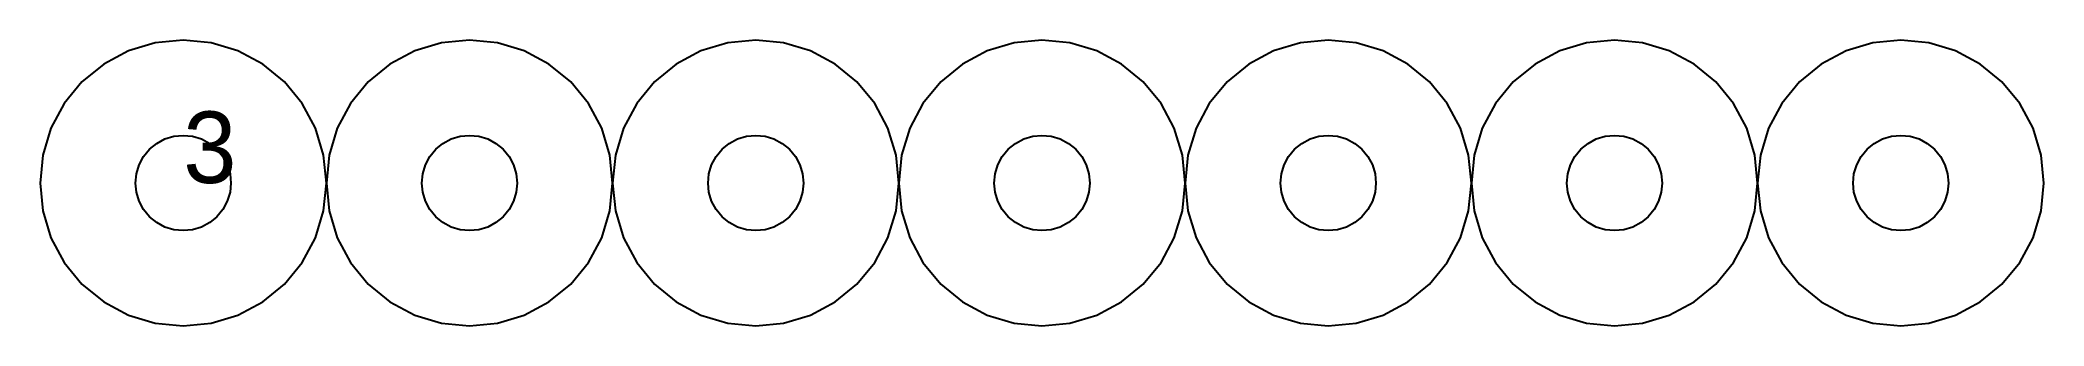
# Model space of a CAD drawing. Extents: x -6 to 78, y -6 to 6.
import ezdxf

# ---------------------------------------------------------------- set-up
doc = ezdxf.new("R2010")
doc.units = 0

msp = doc.modelspace()

# ---------------------------------------------------------------- linework, layer by layer
for p, q in [((-1.17053, 5.8847), (-2.2961, 5.54327)), ((0, 6), (-1.17053, 5.8847)), ((1.17053, 5.8847), (0, 6)), ((2.2961, 5.54327), (1.17053, 5.8847)), ((10.8295, 5.8847), (9.70389, 5.54327)), ((12, 6), (10.8295, 5.8847)), ((13.1705, 5.8847), (12, 6)), ((14.2961, 5.54327), (13.1705, 5.8847)), ((22.8295, 5.8847), (21.7039, 5.54327)), ((24, 6), (22.8295, 5.8847)), ((25.1705, 5.8847), (24, 6)), ((26.2961, 5.54327), (25.1705, 5.8847)), ((34.8295, 5.8847), (33.7039, 5.54327)), ((36, 6), (34.8295, 5.8847)), ((37.1705, 5.8847), (36, 6)), ((38.2961, 5.54327), (37.1705, 5.8847)), ((46.8295, 5.8847), (45.7039, 5.54327)), ((48, 6), (46.8295, 5.8847)), ((49.1705, 5.8847), (48, 6)), ((50.2961, 5.54327), (49.1705, 5.8847)), ((58.8295, 5.8847), (57.7039, 5.54327)), ((60, 6), (58.8295, 5.8847)), ((61.1705, 5.8847), (60, 6)), ((62.2961, 5.54327), (61.1705, 5.8847)), ((70.8295, 5.8847), (69.7039, 5.54327)), ((72, 6), (70.8295, 5.8847)), ((73.1705, 5.8847), (72, 6)), ((74.2961, 5.54327), (73.1705, 5.8847)), ((-2.2961, 5.54327), (-3.33342, 4.98882)), ((3.33342, 4.98882), (2.2961, 5.54327)), ((9.70389, 5.54327), (8.66656, 4.98882)), ((15.3334, 4.98882), (14.2961, 5.54327)), ((21.7039, 5.54327), (20.6666, 4.98882)), ((27.3334, 4.98882), (26.2961, 5.54327)), ((33.7039, 5.54327), (32.6666, 4.98882)), ((39.3334, 4.98882), (38.2961, 5.54327)), ((45.7039, 5.54327), (44.6666, 4.98882)), ((51.3334, 4.98882), (50.2961, 5.54327)), ((57.7039, 5.54327), (56.6666, 4.98882)), ((63.3334, 4.98882), (62.2961, 5.54327)), ((69.7039, 5.54327), (68.6666, 4.98882)), ((75.3334, 4.98882), (74.2961, 5.54327)), ((-4.24263, 4.24263), (-4.98882, 3.33342)), ((-3.33342, 4.98882), (-4.24263, 4.24263)), ((4.24263, 4.24263), (3.33342, 4.98882)), ((4.98882, 3.33342), (4.24263, 4.24263)), ((7.75735, 4.24263), (7.01117, 3.33342)), ((8.66656, 4.98882), (7.75735, 4.24263)), ((16.2426, 4.24263), (15.3334, 4.98882)), ((16.9888, 3.33342), (16.2426, 4.24263)), ((19.7574, 4.24263), (19.0112, 3.33342)), ((20.6666, 4.98882), (19.7574, 4.24263)), ((28.2426, 4.24263), (27.3334, 4.98882)), ((28.9888, 3.33342), (28.2426, 4.24263)), ((31.7574, 4.24263), (31.0112, 3.33342)), ((32.6666, 4.98882), (31.7574, 4.24263)), ((40.2426, 4.24263), (39.3334, 4.98882)), ((40.9888, 3.33342), (40.2426, 4.24263)), ((43.7574, 4.24263), (43.0112, 3.33342)), ((44.6666, 4.98882), (43.7574, 4.24263)), ((52.2426, 4.24263), (51.3334, 4.98882)), ((52.9888, 3.33342), (52.2426, 4.24263)), ((55.7574, 4.24263), (55.0112, 3.33342)), ((56.6666, 4.98882), (55.7574, 4.24263)), ((64.2426, 4.24263), (63.3334, 4.98882)), ((64.9888, 3.33342), (64.2426, 4.24263)), ((67.7574, 4.24263), (67.0112, 3.33342)), ((68.6666, 4.98882), (67.7574, 4.24263)), ((76.2426, 4.24263), (75.3334, 4.98882)), ((76.9888, 3.33342), (76.2426, 4.24263)), ((-4.98882, 3.33342), (-5.54327, 2.2961)), ((5.54327, 2.2961), (4.98882, 3.33342)), ((7.01117, 3.33342), (6.45671, 2.2961)), ((17.5433, 2.2961), (16.9888, 3.33342)), ((19.0112, 3.33342), (18.4567, 2.2961)), ((29.5433, 2.2961), (28.9888, 3.33342)), ((31.0112, 3.33342), (30.4567, 2.2961)), ((41.5433, 2.2961), (40.9888, 3.33342)), ((43.0112, 3.33342), (42.4567, 2.2961)), ((53.5433, 2.2961), (52.9888, 3.33342)), ((55.0112, 3.33342), (54.4567, 2.2961)), ((65.5433, 2.2961), (64.9888, 3.33342)), ((67.0112, 3.33342), (66.4567, 2.2961)), ((77.5433, 2.2961), (76.9888, 3.33342)), ((-5.54327, 2.2961), (-5.8847, 1.17053)), ((-1.11113, 1.66293), (-0.765366, 1.84775)), ((-0.765366, 1.84775), (-0.390167, 1.96156)), ((-0.390167, 1.96156), (0, 2)), ((0, 2), (0.390167, 1.96156)), ((0.390167, 1.96156), (0.765366, 1.84775)), ((0.765366, 1.84775), (1.11113, 1.66293)), ((5.8847, 1.17053), (5.54327, 2.2961)), ((6.45671, 2.2961), (6.11528, 1.17053)), ((10.8889, 1.66293), (11.2346, 1.84775)), ((11.2346, 1.84775), (11.6098, 1.96156)), ((11.6098, 1.96156), (12, 2)), ((12, 2), (12.3902, 1.96156)), ((12.3902, 1.96156), (12.7654, 1.84775)), ((12.7654, 1.84775), (13.1111, 1.66293)), ((17.8847, 1.17053), (17.5433, 2.2961)), ((18.4567, 2.2961), (18.1153, 1.17053)), ((22.8889, 1.66293), (23.2346, 1.84775)), ((23.2346, 1.84775), (23.6098, 1.96156)), ((23.6098, 1.96156), (24, 2)), ((24, 2), (24.3902, 1.96156)), ((24.3902, 1.96156), (24.7654, 1.84775)), ((24.7654, 1.84775), (25.1111, 1.66293)), ((29.8847, 1.17053), (29.5433, 2.2961)), ((30.4567, 2.2961), (30.1153, 1.17053)), ((34.8889, 1.66293), (35.2346, 1.84775)), ((35.2346, 1.84775), (35.6098, 1.96156)), ((35.6098, 1.96156), (36, 2)), ((36, 2), (36.3902, 1.96156)), ((36.3902, 1.96156), (36.7654, 1.84775)), ((36.7654, 1.84775), (37.1111, 1.66293)), ((41.8847, 1.17053), (41.5433, 2.2961)), ((42.4567, 2.2961), (42.1153, 1.17053)), ((46.8889, 1.66293), (47.2346, 1.84775)), ((47.2346, 1.84775), (47.6098, 1.96156)), ((47.6098, 1.96156), (48, 2)), ((48, 2), (48.3902, 1.96156)), ((48.3902, 1.96156), (48.7654, 1.84775)), ((48.7654, 1.84775), (49.1111, 1.66293)), ((53.8847, 1.17053), (53.5433, 2.2961)), ((54.4567, 2.2961), (54.1153, 1.17053)), ((58.8889, 1.66293), (59.2346, 1.84775)), ((59.2346, 1.84775), (59.6098, 1.96156)), ((59.6098, 1.96156), (60, 2)), ((60, 2), (60.3902, 1.96156)), ((60.3902, 1.96156), (60.7654, 1.84775)), ((60.7654, 1.84775), (61.1111, 1.66293)), ((65.8847, 1.17053), (65.5433, 2.2961)), ((66.4567, 2.2961), (66.1153, 1.17053)), ((70.8889, 1.66293), (71.2346, 1.84775)), ((71.2346, 1.84775), (71.6098, 1.96156)), ((71.6098, 1.96156), (72, 2)), ((72, 2), (72.3902, 1.96156)), ((72.3902, 1.96156), (72.7654, 1.84775)), ((72.7654, 1.84775), (73.1111, 1.66293)), ((77.8847, 1.17053), (77.5433, 2.2961)), ((-5.8847, 1.17053), (-6, 0)), ((-1.84775, 0.765366), (-1.66293, 1.11113)), ((-1.66293, 1.11113), (-1.4142, 1.4142)), ((-1.4142, 1.4142), (-1.11113, 1.66293)), ((1.11113, 1.66293), (1.4142, 1.4142)), ((1.4142, 1.4142), (1.66293, 1.11113)), ((1.66293, 1.11113), (1.84775, 0.765366)), ((6, 0), (5.8847, 1.17053)), ((6.11528, 1.17053), (6, 0)), ((10.1522, 0.765366), (10.3371, 1.11113)), ((10.3371, 1.11113), (10.5858, 1.4142)), ((10.5858, 1.4142), (10.8889, 1.66293)), ((13.1111, 1.66293), (13.4142, 1.4142)), ((13.4142, 1.4142), (13.6629, 1.11113)), ((13.6629, 1.11113), (13.8477, 0.765366)), ((18, 0), (17.8847, 1.17053)), ((18.1153, 1.17053), (18, 0)), ((22.1522, 0.765366), (22.3371, 1.11113)), ((22.3371, 1.11113), (22.5858, 1.4142)), ((22.5858, 1.4142), (22.8889, 1.66293)), ((25.1111, 1.66293), (25.4142, 1.4142)), ((25.4142, 1.4142), (25.6629, 1.11113)), ((25.6629, 1.11113), (25.8477, 0.765366)), ((30, 0), (29.8847, 1.17053)), ((30.1153, 1.17053), (30, 0)), ((34.1522, 0.765366), (34.3371, 1.11113)), ((34.3371, 1.11113), (34.5858, 1.4142)), ((34.5858, 1.4142), (34.8889, 1.66293)), ((37.1111, 1.66293), (37.4142, 1.4142)), ((37.4142, 1.4142), (37.6629, 1.11113)), ((37.6629, 1.11113), (37.8477, 0.765366)), ((42, 0), (41.8847, 1.17053)), ((42.1153, 1.17053), (42, 0)), ((46.1522, 0.765366), (46.3371, 1.11113)), ((46.3371, 1.11113), (46.5858, 1.4142)), ((46.5858, 1.4142), (46.8889, 1.66293)), ((49.1111, 1.66293), (49.4142, 1.4142)), ((49.4142, 1.4142), (49.6629, 1.11113)), ((49.6629, 1.11113), (49.8477, 0.765366)), ((54, 0), (53.8847, 1.17053)), ((54.1153, 1.17053), (54, 0)), ((58.1522, 0.765366), (58.3371, 1.11113)), ((58.3371, 1.11113), (58.5858, 1.4142)), ((58.5858, 1.4142), (58.8889, 1.66293)), ((61.1111, 1.66293), (61.4142, 1.4142)), ((61.4142, 1.4142), (61.6629, 1.11113)), ((61.6629, 1.11113), (61.8477, 0.765366)), ((66, 0), (65.8847, 1.17053)), ((66.1153, 1.17053), (66, 0)), ((70.1522, 0.765366), (70.3371, 1.11113)), ((70.3371, 1.11113), (70.5858, 1.4142)), ((70.5858, 1.4142), (70.8889, 1.66293)), ((73.1111, 1.66293), (73.4142, 1.4142)), ((73.4142, 1.4142), (73.6629, 1.11113)), ((73.6629, 1.11113), (73.8477, 0.765366)), ((78, 0), (77.8847, 1.17053)), ((-6, 0), (-5.8847, -1.17053)), ((-2, 0), (-1.96156, 0.390167)), ((-1.96156, -0.390167), (-2, 0)), ((-1.96156, 0.390167), (-1.84775, 0.765366)), ((1.84775, 0.765366), (1.96156, 0.390167)), ((1.96156, 0.390167), (2, 0)), ((2, 0), (1.96156, -0.390167)), ((5.8847, -1.17053), (6, 0)), ((6, 0), (6.11528, -1.17053)), ((10, 0), (10.0384, 0.390167)), ((10.0384, -0.390167), (10, 0)), ((10.0384, 0.390167), (10.1522, 0.765366)), ((13.8477, 0.765366), (13.9616, 0.390167)), ((13.9616, 0.390167), (14, 0)), ((14, 0), (13.9616, -0.390167)), ((17.8847, -1.17053), (18, 0)), ((18, 0), (18.1153, -1.17053)), ((22, 0), (22.0384, 0.390167)), ((22.0384, -0.390167), (22, 0)), ((22.0384, 0.390167), (22.1522, 0.765366)), ((25.8477, 0.765366), (25.9616, 0.390167)), ((25.9616, 0.390167), (26, 0)), ((26, 0), (25.9616, -0.390167)), ((29.8847, -1.17053), (30, 0)), ((30, 0), (30.1153, -1.17053)), ((34, 0), (34.0384, 0.390167)), ((34.0384, -0.390167), (34, 0)), ((34.0384, 0.390167), (34.1522, 0.765366)), ((37.8477, 0.765366), (37.9616, 0.390167)), ((37.9616, 0.390167), (38, 0)), ((38, 0), (37.9616, -0.390167)), ((41.8847, -1.17053), (42, 0)), ((42, 0), (42.1153, -1.17053)), ((46, 0), (46.0384, 0.390167)), ((46.0384, -0.390167), (46, 0)), ((46.0384, 0.390167), (46.1522, 0.765366)), ((49.8477, 0.765366), (49.9616, 0.390167)), ((49.9616, 0.390167), (50, 0)), ((50, 0), (49.9616, -0.390167)), ((53.8847, -1.17053), (54, 0)), ((54, 0), (54.1153, -1.17053)), ((58, 0), (58.0384, 0.390167)), ((58.0384, -0.390167), (58, 0)), ((58.0384, 0.390167), (58.1522, 0.765366)), ((61.8477, 0.765366), (61.9616, 0.390167)), ((61.9616, 0.390167), (62, 0)), ((62, 0), (61.9616, -0.390167)), ((65.8847, -1.17053), (66, 0)), ((66, 0), (66.1153, -1.17053)), ((70, 0), (70.0384, 0.390167)), ((70.0384, -0.390167), (70, 0)), ((70.0384, 0.390167), (70.1522, 0.765366)), ((73.8477, 0.765366), (73.9616, 0.390167)), ((73.9616, 0.390167), (74, 0)), ((74, 0), (73.9616, -0.390167)), ((77.8847, -1.17053), (78, 0)), ((-1.84775, -0.765366), (-1.96156, -0.390167)), ((-1.66293, -1.11113), (-1.84775, -0.765366)), ((1.84775, -0.765366), (1.66293, -1.11113)), ((1.96156, -0.390167), (1.84775, -0.765366)), ((10.1522, -0.765366), (10.0384, -0.390167)), ((10.3371, -1.11113), (10.1522, -0.765366)), ((13.8477, -0.765366), (13.6629, -1.11113)), ((13.9616, -0.390167), (13.8477, -0.765366)), ((22.1522, -0.765366), (22.0384, -0.390167)), ((22.3371, -1.11113), (22.1522, -0.765366)), ((25.8477, -0.765366), (25.6629, -1.11113)), ((25.9616, -0.390167), (25.8477, -0.765366)), ((34.1522, -0.765366), (34.0384, -0.390167)), ((34.3371, -1.11113), (34.1522, -0.765366)), ((37.8477, -0.765366), (37.6629, -1.11113)), ((37.9616, -0.390167), (37.8477, -0.765366)), ((46.1522, -0.765366), (46.0384, -0.390167)), ((46.3371, -1.11113), (46.1522, -0.765366)), ((49.8477, -0.765366), (49.6629, -1.11113)), ((49.9616, -0.390167), (49.8477, -0.765366)), ((58.1522, -0.765366), (58.0384, -0.390167)), ((58.3371, -1.11113), (58.1522, -0.765366)), ((61.8477, -0.765366), (61.6629, -1.11113)), ((61.9616, -0.390167), (61.8477, -0.765366)), ((70.1522, -0.765366), (70.0384, -0.390167)), ((70.3371, -1.11113), (70.1522, -0.765366)), ((73.8477, -0.765366), (73.6629, -1.11113)), ((73.9616, -0.390167), (73.8477, -0.765366)), ((-5.8847, -1.17053), (-5.54327, -2.2961)), ((-1.4142, -1.4142), (-1.66293, -1.11113)), ((-1.11113, -1.66293), (-1.4142, -1.4142)), ((-0.765366, -1.84775), (-1.11113, -1.66293)), ((1.11113, -1.66293), (0.765366, -1.84775)), ((1.4142, -1.4142), (1.11113, -1.66293)), ((1.66293, -1.11113), (1.4142, -1.4142)), ((5.54327, -2.2961), (5.8847, -1.17053)), ((6.11528, -1.17053), (6.45671, -2.2961)), ((10.5858, -1.4142), (10.3371, -1.11113)), ((10.8889, -1.66293), (10.5858, -1.4142)), ((11.2346, -1.84775), (10.8889, -1.66293)), ((13.1111, -1.66293), (12.7654, -1.84775)), ((13.4142, -1.4142), (13.1111, -1.66293)), ((13.6629, -1.11113), (13.4142, -1.4142)), ((17.5433, -2.2961), (17.8847, -1.17053)), ((18.1153, -1.17053), (18.4567, -2.2961)), ((22.5858, -1.4142), (22.3371, -1.11113)), ((22.8889, -1.66293), (22.5858, -1.4142)), ((23.2346, -1.84775), (22.8889, -1.66293)), ((25.1111, -1.66293), (24.7654, -1.84775)), ((25.4142, -1.4142), (25.1111, -1.66293)), ((25.6629, -1.11113), (25.4142, -1.4142)), ((29.5433, -2.2961), (29.8847, -1.17053)), ((30.1153, -1.17053), (30.4567, -2.2961)), ((34.5858, -1.4142), (34.3371, -1.11113)), ((34.8889, -1.66293), (34.5858, -1.4142)), ((35.2346, -1.84775), (34.8889, -1.66293)), ((37.1111, -1.66293), (36.7654, -1.84775)), ((37.4142, -1.4142), (37.1111, -1.66293)), ((37.6629, -1.11113), (37.4142, -1.4142)), ((41.5433, -2.2961), (41.8847, -1.17053)), ((42.1153, -1.17053), (42.4567, -2.2961)), ((46.5858, -1.4142), (46.3371, -1.11113)), ((46.8889, -1.66293), (46.5858, -1.4142)), ((47.2346, -1.84775), (46.8889, -1.66293)), ((49.1111, -1.66293), (48.7654, -1.84775)), ((49.4142, -1.4142), (49.1111, -1.66293)), ((49.6629, -1.11113), (49.4142, -1.4142)), ((53.5433, -2.2961), (53.8847, -1.17053)), ((54.1153, -1.17053), (54.4567, -2.2961)), ((58.5858, -1.4142), (58.3371, -1.11113)), ((58.8889, -1.66293), (58.5858, -1.4142)), ((59.2346, -1.84775), (58.8889, -1.66293)), ((61.1111, -1.66293), (60.7654, -1.84775)), ((61.4142, -1.4142), (61.1111, -1.66293)), ((61.6629, -1.11113), (61.4142, -1.4142)), ((65.5433, -2.2961), (65.8847, -1.17053)), ((66.1153, -1.17053), (66.4567, -2.2961)), ((70.5858, -1.4142), (70.3371, -1.11113)), ((70.8889, -1.66293), (70.5858, -1.4142)), ((71.2346, -1.84775), (70.8889, -1.66293)), ((73.1111, -1.66293), (72.7654, -1.84775)), ((73.4142, -1.4142), (73.1111, -1.66293)), ((73.6629, -1.11113), (73.4142, -1.4142)), ((77.5433, -2.2961), (77.8847, -1.17053)), ((-5.54327, -2.2961), (-4.98882, -3.33342)), ((-0.390167, -1.96156), (-0.765366, -1.84775)), ((0, -2), (-0.390167, -1.96156)), ((0.390167, -1.96156), (0, -2)), ((0.765366, -1.84775), (0.390167, -1.96156)), ((4.98882, -3.33342), (5.54327, -2.2961)), ((6.45671, -2.2961), (7.01117, -3.33342)), ((11.6098, -1.96156), (11.2346, -1.84775)), ((12, -2), (11.6098, -1.96156)), ((12.3902, -1.96156), (12, -2)), ((12.7654, -1.84775), (12.3902, -1.96156)), ((16.9888, -3.33342), (17.5433, -2.2961)), ((18.4567, -2.2961), (19.0112, -3.33342)), ((23.6098, -1.96156), (23.2346, -1.84775)), ((24, -2), (23.6098, -1.96156)), ((24.3902, -1.96156), (24, -2)), ((24.7654, -1.84775), (24.3902, -1.96156)), ((28.9888, -3.33342), (29.5433, -2.2961)), ((30.4567, -2.2961), (31.0112, -3.33342)), ((35.6098, -1.96156), (35.2346, -1.84775)), ((36, -2), (35.6098, -1.96156)), ((36.3902, -1.96156), (36, -2)), ((36.7654, -1.84775), (36.3902, -1.96156)), ((40.9888, -3.33342), (41.5433, -2.2961)), ((42.4567, -2.2961), (43.0112, -3.33342)), ((47.6098, -1.96156), (47.2346, -1.84775)), ((48, -2), (47.6098, -1.96156)), ((48.3902, -1.96156), (48, -2)), ((48.7654, -1.84775), (48.3902, -1.96156)), ((52.9888, -3.33342), (53.5433, -2.2961)), ((54.4567, -2.2961), (55.0112, -3.33342)), ((59.6098, -1.96156), (59.2346, -1.84775)), ((60, -2), (59.6098, -1.96156)), ((60.3902, -1.96156), (60, -2)), ((60.7654, -1.84775), (60.3902, -1.96156)), ((64.9888, -3.33342), (65.5433, -2.2961)), ((66.4567, -2.2961), (67.0112, -3.33342)), ((71.6098, -1.96156), (71.2346, -1.84775)), ((72, -2), (71.6098, -1.96156)), ((72.3902, -1.96156), (72, -2)), ((72.7654, -1.84775), (72.3902, -1.96156)), ((76.9888, -3.33342), (77.5433, -2.2961)), ((-4.98882, -3.33342), (-4.24263, -4.24263)), ((4.24263, -4.24263), (4.98882, -3.33342)), ((7.01117, -3.33342), (7.75735, -4.24263)), ((16.2426, -4.24263), (16.9888, -3.33342)), ((19.0112, -3.33342), (19.7574, -4.24263)), ((28.2426, -4.24263), (28.9888, -3.33342)), ((31.0112, -3.33342), (31.7574, -4.24263)), ((40.2426, -4.24263), (40.9888, -3.33342)), ((43.0112, -3.33342), (43.7574, -4.24263)), ((52.2426, -4.24263), (52.9888, -3.33342)), ((55.0112, -3.33342), (55.7574, -4.24263)), ((64.2426, -4.24263), (64.9888, -3.33342)), ((67.0112, -3.33342), (67.7574, -4.24263)), ((76.2426, -4.24263), (76.9888, -3.33342)), ((-4.24263, -4.24263), (-3.33342, -4.98882)), ((-3.33342, -4.98882), (-2.2961, -5.54327)), ((2.2961, -5.54327), (3.33342, -4.98882)), ((3.33342, -4.98882), (4.24263, -4.24263)), ((7.75735, -4.24263), (8.66656, -4.98882)), ((8.66656, -4.98882), (9.70389, -5.54327)), ((14.2961, -5.54327), (15.3334, -4.98882)), ((15.3334, -4.98882), (16.2426, -4.24263)), ((19.7574, -4.24263), (20.6666, -4.98882)), ((20.6666, -4.98882), (21.7039, -5.54327)), ((26.2961, -5.54327), (27.3334, -4.98882)), ((27.3334, -4.98882), (28.2426, -4.24263)), ((31.7574, -4.24263), (32.6666, -4.98882)), ((32.6666, -4.98882), (33.7039, -5.54327)), ((38.2961, -5.54327), (39.3334, -4.98882)), ((39.3334, -4.98882), (40.2426, -4.24263)), ((43.7574, -4.24263), (44.6666, -4.98882)), ((44.6666, -4.98882), (45.7039, -5.54327)), ((50.2961, -5.54327), (51.3334, -4.98882)), ((51.3334, -4.98882), (52.2426, -4.24263)), ((55.7574, -4.24263), (56.6666, -4.98882)), ((56.6666, -4.98882), (57.7039, -5.54327)), ((62.2961, -5.54327), (63.3334, -4.98882)), ((63.3334, -4.98882), (64.2426, -4.24263)), ((67.7574, -4.24263), (68.6666, -4.98882)), ((68.6666, -4.98882), (69.7039, -5.54327)), ((74.2961, -5.54327), (75.3334, -4.98882)), ((75.3334, -4.98882), (76.2426, -4.24263)), ((-2.2961, -5.54327), (-1.17053, -5.8847)), ((1.17053, -5.8847), (2.2961, -5.54327)), ((9.70389, -5.54327), (10.8295, -5.8847)), ((13.1705, -5.8847), (14.2961, -5.54327)), ((21.7039, -5.54327), (22.8295, -5.8847)), ((25.1705, -5.8847), (26.2961, -5.54327)), ((33.7039, -5.54327), (34.8295, -5.8847)), ((37.1705, -5.8847), (38.2961, -5.54327)), ((45.7039, -5.54327), (46.8295, -5.8847)), ((49.1705, -5.8847), (50.2961, -5.54327)), ((57.7039, -5.54327), (58.8295, -5.8847)), ((61.1705, -5.8847), (62.2961, -5.54327)), ((69.7039, -5.54327), (70.8295, -5.8847)), ((73.1705, -5.8847), (74.2961, -5.54327)), ((-1.17053, -5.8847), (0, -6)), ((0, -6), (1.17053, -5.8847)), ((10.8295, -5.8847), (12, -6)), ((12, -6), (13.1705, -5.8847)), ((22.8295, -5.8847), (24, -6)), ((24, -6), (25.1705, -5.8847)), ((34.8295, -5.8847), (36, -6)), ((36, -6), (37.1705, -5.8847)), ((46.8295, -5.8847), (48, -6)), ((48, -6), (49.1705, -5.8847)), ((58.8295, -5.8847), (60, -6)), ((60, -6), (61.1705, -5.8847)), ((70.8295, -5.8847), (72, -6)), ((72, -6), (73.1705, -5.8847))]:
    msp.add_line(p, q)

# ---------------------------------------------------------------- texts
at = {"color": 5}
msp.add_text('3', height=3, dxfattribs=at).set_placement((0, 0))

doc.saveas('drawing.dxf')
